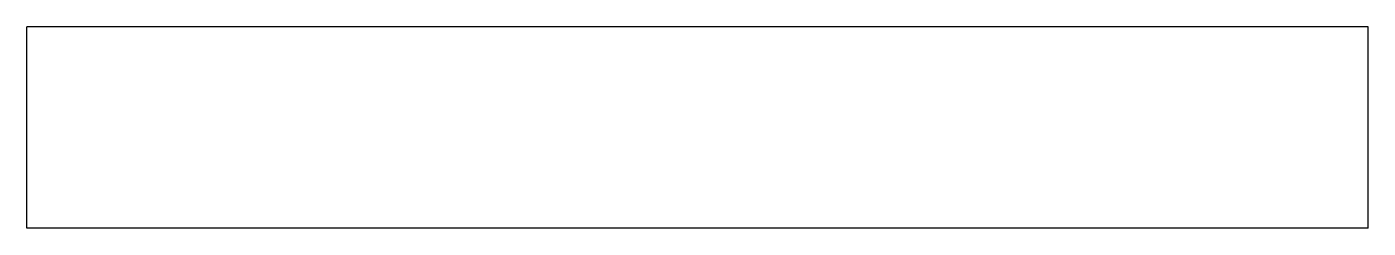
# Model space of a CAD drawing. Header units: millimetres. Extents: x -110 to 110, y -33 to 0.
import ezdxf

# ---------------------------------------------------------------- set-up
doc = ezdxf.new("R2010")
doc.units = ezdxf.units.MM

msp = doc.modelspace()

# ---------------------------------------------------------------- linework, layer by layer
at = {"color": 7, "linetype": 'Continuous', "lineweight": 25}
for p, q in [((110, 0), (-110, 0)), ((-110, -33), (-110, 0)), ((110, -33), (110, 0)), ((110, -33), (-110, -33))]:
    msp.add_line(p, q, dxfattribs=at)

doc.saveas('drawing.dxf')
